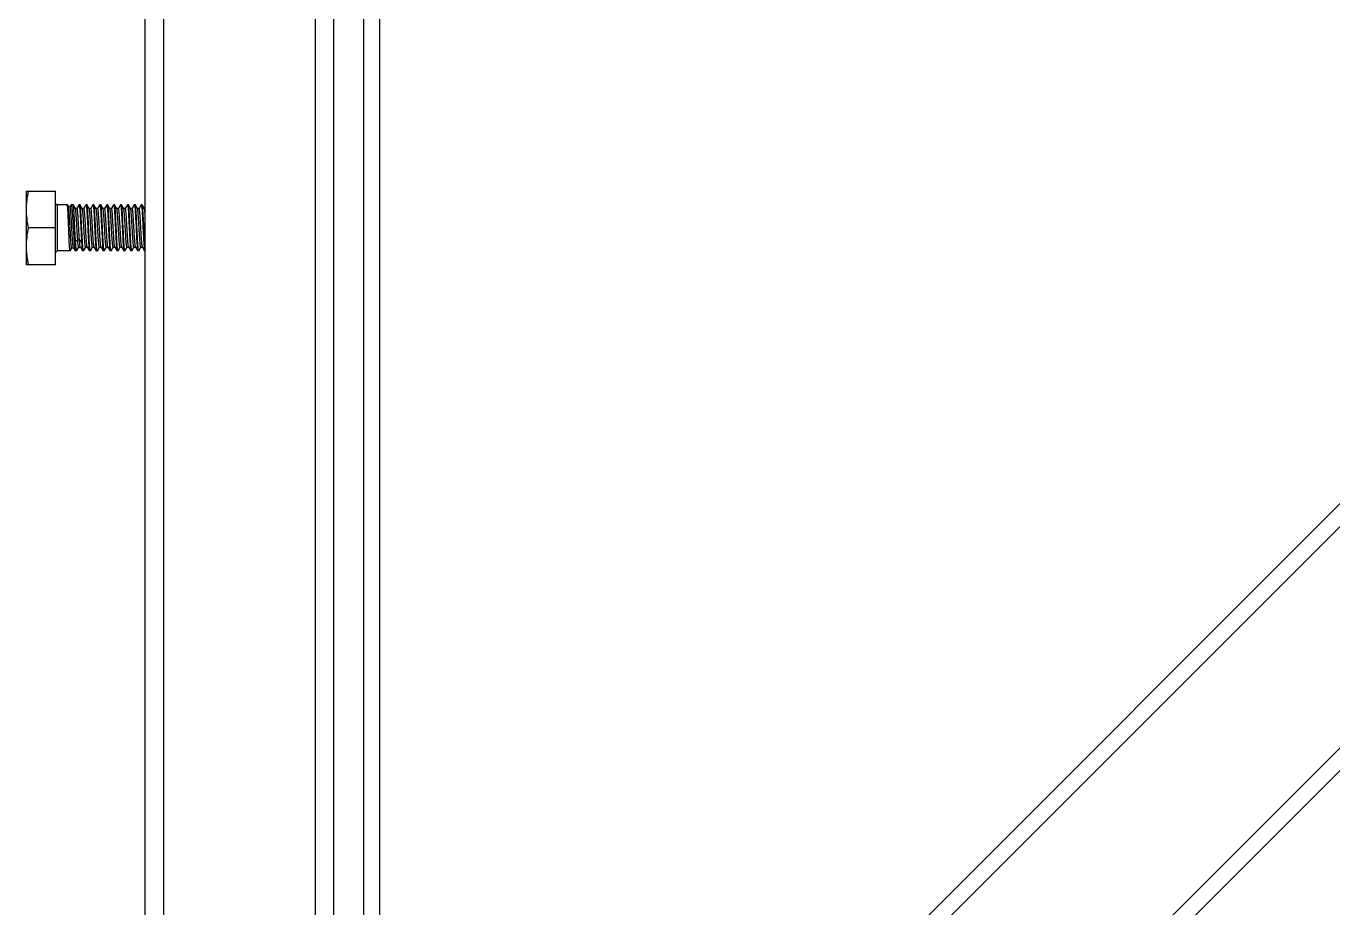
# Model space of a CAD drawing. Extents: x 27938 to 1507990, y 110129 to 923079.
# Drawn here: x 529026 to 531553, y 366920 to 368624 of the extents above; entities that cross this region are included whole.
import ezdxf

# ---------------------------------------------------------------- set-up
doc = ezdxf.new("R2010")
doc.units = 0
doc.header["$LTSCALE"] = 1000
doc.header["$MEASUREMENT"] = 0

msp = doc.modelspace()

# ---------------------------------------------------------------- linework, layer by layer
at = {"linetype": 'Continuous'}
for p, q in [((529710.1, 366000.4), (529710.1, 369014.1)), ((529679, 366583.6), (529679, 368882.5)), ((530154, 366288.5), (532699.4, 368833.9)), ((530176, 366266.5), (532721.4, 368811.9)), ((529256.4, 365738.8), (529256.4, 368698.5)), ((529292, 365738.8), (529292, 368698.5)), ((529585.6, 365738.8), (529585.6, 368698.5)), ((529621.2, 365738.8), (529621.2, 368698.5)), ((530390, 366052.6), (532935.4, 368598)), ((530412, 366030.6), (532957.4, 368576)), ((529025.9, 368305.3), (529025.9, 368162.9)), ((529025.9, 368305.3), (529082.9, 368305.3)), ((529082.9, 368162.9), (529082.9, 368305.3)), ((529086.4, 368189.6), (529086.4, 368278.6)), ((529105.7, 368278.6), (529086.4, 368278.6)), ((529105.8, 368278.5), (529105.7, 368278.6)), ((529107.7, 368275.3), (529105.8, 368278.5)), ((529112.6, 368278.4), (529110.8, 368275.3)), ((529112.6, 368278.4), (529112.9, 368278.6)), ((529116.9, 368278.6), (529112.9, 368278.6)), ((529117.1, 368278.5), (529116.9, 368278.6)), ((529121.2, 368271.5), (529117.1, 368278.5)), ((529128.1, 368278.4), (529124.2, 368271.7)), ((529128.1, 368278.4), (529128.3, 368278.6)), ((529130.1, 368278.6), (529128.3, 368278.6)), ((529130.3, 368278.5), (529130.1, 368278.6)), ((529134.5, 368271.2), (529130.3, 368278.5)), ((529141.6, 368278.5), (529137.5, 368271.4)), ((529141.6, 368278.5), (529141.8, 368278.6)), ((529143.5, 368278.6), (529141.8, 368278.6)), ((529143.7, 368278.5), (529143.5, 368278.6)), ((529147.9, 368271.2), (529143.7, 368278.5)), ((529155, 368278.5), (529150.9, 368271.4)), ((529155, 368278.5), (529155.2, 368278.6)), ((529156.8, 368278.6), (529155.2, 368278.6)), ((529157, 368278.5), (529156.8, 368278.6)), ((529161.2, 368271.2), (529157, 368278.5)), ((529168.3, 368278.5), (529164.2, 368271.4)), ((529168.3, 368278.5), (529168.5, 368278.6)), ((529170.2, 368278.6), (529168.5, 368278.6)), ((529170.3, 368278.5), (529170.2, 368278.6)), ((529174.6, 368271.2), (529170.3, 368278.5)), ((529181.7, 368278.5), (529177.6, 368271.4)), ((529181.7, 368278.5), (529181.8, 368278.6)), ((529183.5, 368278.6), (529181.8, 368278.6)), ((529183.7, 368278.5), (529183.5, 368278.6)), ((529187.9, 368271.2), (529183.7, 368278.5)), ((529195, 368278.5), (529190.9, 368271.4)), ((529195, 368278.5), (529195.2, 368278.6)), ((529196.9, 368278.6), (529195.2, 368278.6)), ((529197, 368278.5), (529196.9, 368278.6)), ((529201.2, 368271.2), (529197, 368278.5)), ((529208.4, 368278.5), (529204.3, 368271.4)), ((529208.4, 368278.5), (529208.5, 368278.6)), ((529210.2, 368278.6), (529208.5, 368278.6)), ((529210.4, 368278.5), (529210.2, 368278.6)), ((529214.6, 368271.2), (529210.4, 368278.5)), ((529221.7, 368278.5), (529217.6, 368271.4)), ((529221.7, 368278.5), (529221.9, 368278.6)), ((529223.6, 368278.6), (529221.9, 368278.6)), ((529223.7, 368278.5), (529223.6, 368278.6)), ((529227.9, 368271.2), (529223.7, 368278.5)), ((529235.1, 368278.5), (529231, 368271.4)), ((529235.1, 368278.5), (529235.2, 368278.6)), ((529236.9, 368278.6), (529235.2, 368278.6)), ((529237.1, 368278.5), (529236.9, 368278.6)), ((529241.3, 368271.2), (529237.1, 368278.5)), ((529248.4, 368278.5), (529244.3, 368271.4)), ((529248.4, 368278.5), (529248.6, 368278.6)), ((529250.2, 368278.6), (529248.6, 368278.6)), ((529250.4, 368278.5), (529250.2, 368278.6)), ((529254.6, 368271.2), (529250.4, 368278.5)), ((529110.9, 368275.3), (529107.7, 368275.3)), ((529107.8, 368275.1), (529107.7, 368275.3)), ((529124.3, 368271.7), (529121.1, 368271.7)), ((529137.6, 368271.4), (529134.4, 368271.4)), ((529151, 368271.4), (529147.8, 368271.4)), ((529164.3, 368271.4), (529161.1, 368271.4)), ((529177.7, 368271.4), (529174.5, 368271.4)), ((529191, 368271.4), (529187.8, 368271.4)), ((529204.4, 368271.4), (529201.1, 368271.4)), ((529217.7, 368271.4), (529214.5, 368271.4)), ((529231.1, 368271.4), (529227.8, 368271.4)), ((529244.4, 368271.4), (529241.2, 368271.4)), ((529256.4, 368271.4), (529254.5, 368271.4)), ((529082.9, 368234.1), (529029.9, 368234.1)), ((529173.6, 368231.7), (529173.5, 368234.1)), ((529185.2, 368234.1), (529185.3, 368231.7)), ((529125.7, 368211.6), (529121.5, 368207.2)), ((529129, 368211.6), (529125.7, 368211.6)), ((529133.2, 368207.2), (529129, 368211.6)), ((529111, 368189.6), (529086.4, 368189.6)), ((529111.1, 368189.7), (529111, 368189.6)), ((529111.1, 368189.7), (529114.4, 368195.4)), ((529114.3, 368195.4), (529117.5, 368195.4)), ((529117.4, 368195.5), (529120.7, 368189.8)), ((529120.7, 368189.8), (529120.9, 368189.6)), ((529123.5, 368189.6), (529120.9, 368189.6)), ((529123.6, 368189.8), (529123.5, 368189.6)), ((529123.6, 368189.8), (529127.7, 368196.8)), ((529127.6, 368196.8), (529130.9, 368196.8)), ((529130.8, 368197), (529135, 368189.8)), ((529136.8, 368189.6), (529135.1, 368189.6)), ((529137, 368189.8), (529136.8, 368189.6)), ((529137, 368189.8), (529141.1, 368196.8)), ((529141, 368196.8), (529144.2, 368196.8)), ((529144.1, 368197), (529144, 368197.2)), ((529144.1, 368197), (529148.3, 368189.8)), ((529148.3, 368189.8), (529148.5, 368189.6)), ((529150.1, 368189.6), (529148.5, 368189.6)), ((529150.3, 368189.8), (529150.1, 368189.6)), ((529150.3, 368189.8), (529154.4, 368196.8)), ((529154.3, 368196.8), (529157.6, 368196.8)), ((529157.5, 368197), (529157.4, 368197.2)), ((529157.5, 368197), (529161.6, 368189.8)), ((529161.6, 368189.8), (529161.8, 368189.6)), ((529163.5, 368189.6), (529161.8, 368189.6)), ((529163.7, 368189.8), (529163.5, 368189.6)), ((529163.7, 368189.8), (529167.8, 368196.8)), ((529167.7, 368196.8), (529170.9, 368196.8)), ((529170.8, 368197), (529170.7, 368197.2)), ((529170.8, 368197), (529175, 368189.8)), ((529175, 368189.8), (529175.2, 368189.6)), ((529176.8, 368189.6), (529175.2, 368189.6)), ((529177, 368189.8), (529176.8, 368189.6)), ((529177, 368189.8), (529181.1, 368196.8)), ((529181, 368196.8), (529184.3, 368196.8)), ((529184.1, 368197), (529188.3, 368189.8)), ((529190.2, 368189.6), (529188.5, 368189.6)), ((529190.4, 368189.8), (529190.2, 368189.6)), ((529190.4, 368189.8), (529194.5, 368196.8)), ((529194.4, 368196.8), (529197.6, 368196.8)), ((529197.5, 368197), (529197.4, 368197.2)), ((529197.5, 368197), (529201.7, 368189.8)), ((529201.7, 368189.8), (529201.9, 368189.6)), ((529203.5, 368189.6), (529201.9, 368189.6)), ((529203.7, 368189.8), (529203.5, 368189.6)), ((529203.7, 368189.8), (529207.8, 368196.8)), ((529207.7, 368196.8), (529210.9, 368196.8)), ((529210.8, 368197), (529210.7, 368197.2)), ((529210.8, 368197), (529215, 368189.8)), ((529215, 368189.8), (529215.2, 368189.6)), ((529216.9, 368189.6), (529215.2, 368189.6)), ((529217.1, 368189.8), (529216.9, 368189.6)), ((529217.1, 368189.8), (529221.2, 368196.8)), ((529221.1, 368196.8), (529224.3, 368196.8)), ((529224.2, 368197), (529224.1, 368197.3)), ((529224.2, 368197), (529228.4, 368189.8)), ((529228.4, 368189.8), (529228.6, 368189.6)), ((529230.2, 368189.6), (529228.6, 368189.6)), ((529230.4, 368189.8), (529230.2, 368189.6)), ((529230.4, 368189.8), (529234.5, 368196.8)), ((529234.4, 368196.8), (529237.6, 368196.8)), ((529237.5, 368197), (529241.7, 368189.8)), ((529241.7, 368189.8), (529241.9, 368189.6)), ((529243.6, 368189.6), (529241.9, 368189.6)), ((529243.7, 368189.8), (529243.6, 368189.6)), ((529243.7, 368189.8), (529247.9, 368196.8)), ((529247.8, 368196.8), (529251, 368196.8)), ((529250.9, 368197), (529250.8, 368197.3)), ((529250.9, 368197), (529255.1, 368189.8)), ((529255.1, 368189.8), (529255.2, 368189.6)), ((529256.4, 368189.6), (529255.2, 368189.6)), ((529082.9, 368162.9), (529025.9, 368162.9))]:
    msp.add_line(p, q, dxfattribs=at)
for centre, start, end in [((529086.4, 368282.2), 180, 270), ((529086.4, 368186.1), 90, 180)]:
    msp.add_arc(centre, 3.56, start, end, dxfattribs=at)
for points in [[(529029.9, 368305.3), (529027.5, 368293.6), (529025.9, 368281.7), (529025.9, 368269.7)], [(529025.9, 368269.7), (529025.9, 368257.8), (529027.5, 368245.8), (529029.9, 368234.1)], [(529029.9, 368234.1), (529027.5, 368222.4), (529025.9, 368210.5), (529025.9, 368198.5)], [(529025.9, 368198.5), (529025.9, 368186.6), (529027.5, 368174.6), (529029.9, 368162.9)]]:
    msp.add_open_spline(points, degree=3, dxfattribs=at)
for points, knots in [([(529108.2, 368234.1), (529108, 368239.6), (529107.7, 368247.5), (529107.3, 368257.7), (529107, 368264.2), (529106.7, 368269.7), (529106.4, 368273.9), (529106.1, 368276.7), (529106, 368278.1), (529105.8, 368278.5)], [0, 0, 0, 0, 0.36864, 0.53657, 0.68548, 0.810114, 0.906077, 0.97003, 1, 1, 1, 1]), ([(529112.9, 368278.6), (529113, 368278.6), (529113.3, 368278.3), (529113.6, 368277.2), (529114.1, 368274.7), (529114.5, 368270.7), (529115, 368265.2), (529115.5, 368258.5), (529116, 368250.9), (529116.5, 368242.7), (529116.8, 368237), (529117, 368234.1)], [0, 0, 0, 0, 0.007547, 0.022985, 0.080637, 0.173055, 0.296975, 0.447746, 0.61965, 0.806111, 1, 1, 1, 1]), ([(529120.1, 368234.1), (529119.9, 368239.5), (529119.5, 368247.4), (529119, 368257.5), (529118.6, 368264), (529118.2, 368269.5), (529117.9, 368273.7), (529117.5, 368276.6), (529117.3, 368278.1), (529117.1, 368278.5)], [0, 0, 0, 0, 0.365079, 0.53175, 0.679987, 0.804667, 0.901508, 0.967249, 1, 1, 1, 1]), ([(529128.3, 368278.6), (529128.4, 368278.6), (529128.6, 368278.3), (529128.8, 368277.7), (529129, 368276.6), (529129.3, 368274.4), (529129.7, 368270.6), (529130.1, 368265.2), (529130.5, 368258.5), (529130.9, 368250.9), (529131.4, 368242.7), (529131.6, 368237), (529131.8, 368234.1)], [0, 0, 0, 0, 0.006868, 0.022, 0.046199, 0.079427, 0.17181, 0.295831, 0.44681, 0.618994, 0.805771, 1, 1, 1, 1]), ([(529133.5, 368234.1), (529133.2, 368239.5), (529132.8, 368247.4), (529132.3, 368257.4), (529131.9, 368263.9), (529131.5, 368269.4), (529131.2, 368273.7), (529130.8, 368276.5), (529130.6, 368278), (529130.3, 368278.5)], [0, 0, 0, 0, 0.364025, 0.530311, 0.678341, 0.803035, 0.90014, 0.966414, 1, 1, 1, 1]), ([(529141.8, 368278.6), (529141.9, 368278.6), (529142.1, 368278.3), (529142.3, 368277.7), (529142.5, 368276.6), (529142.8, 368274.4), (529143.1, 368270.6), (529143.5, 368265.2), (529143.9, 368258.5), (529144.3, 368250.9), (529144.7, 368242.7), (529145, 368237), (529145.1, 368234.1)], [0, 0, 0, 0, 0.006693, 0.021771, 0.045952, 0.079179, 0.171588, 0.295652, 0.446676, 0.6189, 0.805722, 1, 1, 1, 1]), ([(529146.8, 368234.1), (529146.6, 368239.5), (529146.2, 368247.4), (529145.6, 368257.4), (529145.3, 368263.9), (529144.9, 368269.4), (529144.5, 368273.7), (529144.1, 368276.5), (529143.9, 368278), (529143.7, 368278.5)], [0, 0, 0, 0, 0.364027, 0.530312, 0.678339, 0.803032, 0.900139, 0.966415, 1, 1, 1, 1]), ([(529155.2, 368278.6), (529155.3, 368278.6), (529155.4, 368278.3), (529155.6, 368277.7), (529155.8, 368276.6), (529156.1, 368274.4), (529156.5, 368270.6), (529156.9, 368265.2), (529157.3, 368258.5), (529157.7, 368250.9), (529158.1, 368242.7), (529158.4, 368237), (529158.5, 368234.1)], [0, 0, 0, 0, 0.006696, 0.021778, 0.045963, 0.079194, 0.171608, 0.295673, 0.446692, 0.618909, 0.805729, 1, 1, 1, 1]), ([(529160.2, 368234.1), (529159.9, 368239.5), (529159.5, 368247.4), (529159, 368257.4), (529158.6, 368263.9), (529158.2, 368269.4), (529157.9, 368273.7), (529157.5, 368276.5), (529157.2, 368278), (529157, 368278.5)], [0, 0, 0, 0, 0.364034, 0.530325, 0.678352, 0.803041, 0.900142, 0.966414, 1, 1, 1, 1]), ([(529168.5, 368278.6), (529168.6, 368278.6), (529168.8, 368278.3), (529168.9, 368277.7), (529169.2, 368276.6), (529169.5, 368274.4), (529169.8, 368270.6), (529170.2, 368265.2), (529170.6, 368258.5), (529171, 368250.9), (529171.4, 368242.7), (529171.7, 368237), (529171.8, 368234.1)], [0, 0, 0, 0, 0.006683, 0.021751, 0.045922, 0.07914, 0.171535, 0.295594, 0.446618, 0.618857, 0.805703, 1, 1, 1, 1]), ([(529173.5, 368234.1), (529173.2, 368239.5), (529172.9, 368247.4), (529172.3, 368257.4), (529172, 368263.9), (529171.6, 368269.4), (529171.2, 368273.7), (529170.8, 368276.5), (529170.6, 368278), (529170.3, 368278.5)], [0, 0, 0, 0, 0.364016, 0.530299, 0.678328, 0.803022, 0.900132, 0.966412, 1, 1, 1, 1]), ([(529181.8, 368278.6), (529181.9, 368278.6), (529182.1, 368278.3), (529182.3, 368277.7), (529182.5, 368276.6), (529182.8, 368274.4), (529183.2, 368270.6), (529183.6, 368265.2), (529184, 368258.5), (529184.4, 368250.9), (529184.8, 368242.7), (529185, 368237), (529185.2, 368234.1)], [0, 0, 0, 0, 0.006671, 0.021725, 0.045886, 0.079098, 0.171491, 0.295553, 0.446588, 0.618835, 0.805687, 1, 1, 1, 1]), ([(529186.9, 368234.1), (529186.6, 368239.5), (529186.2, 368247.4), (529185.7, 368257.4), (529185.3, 368263.9), (529184.9, 368269.4), (529184.6, 368273.7), (529184.2, 368276.5), (529183.9, 368278), (529183.7, 368278.5)], [0, 0, 0, 0, 0.364022, 0.530315, 0.678347, 0.803036, 0.900137, 0.966413, 1, 1, 1, 1]), ([(529195.2, 368278.6), (529195.3, 368278.6), (529195.5, 368278.3), (529195.6, 368277.7), (529195.9, 368276.6), (529196.1, 368274.4), (529196.5, 368270.6), (529196.9, 368265.2), (529197.3, 368258.5), (529197.7, 368250.9), (529198.1, 368242.7), (529198.4, 368237), (529198.5, 368234.1)], [0, 0, 0, 0, 0.006673, 0.021728, 0.04589, 0.079102, 0.171488, 0.295544, 0.446579, 0.618833, 0.80569, 1, 1, 1, 1]), ([(529200.2, 368234.1), (529199.9, 368239.5), (529199.6, 368247.4), (529199, 368257.4), (529198.7, 368263.9), (529198.3, 368269.4), (529197.9, 368273.7), (529197.5, 368276.5), (529197.3, 368278), (529197, 368278.5)], [0, 0, 0, 0, 0.364021, 0.530312, 0.678344, 0.803036, 0.900139, 0.966413, 1, 1, 1, 1]), ([(529208.5, 368278.6), (529208.6, 368278.6), (529208.8, 368278.3), (529209, 368277.7), (529209.2, 368276.6), (529209.5, 368274.4), (529209.8, 368270.6), (529210.2, 368265.2), (529210.6, 368258.5), (529211.1, 368250.9), (529211.5, 368242.7), (529211.7, 368237), (529211.9, 368234.1)], [0, 0, 0, 0, 0.006683, 0.021749, 0.045921, 0.079139, 0.171536, 0.295597, 0.446627, 0.618868, 0.805705, 1, 1, 1, 1]), ([(529213.5, 368234.1), (529213.3, 368239.5), (529212.9, 368247.4), (529212.4, 368257.4), (529212, 368263.9), (529211.6, 368269.4), (529211.3, 368273.7), (529210.8, 368276.5), (529210.6, 368278), (529210.4, 368278.5)], [0, 0, 0, 0, 0.364024, 0.530311, 0.678341, 0.803035, 0.90014, 0.966414, 1, 1, 1, 1]), ([(529221.9, 368278.6), (529222, 368278.6), (529222.2, 368278.3), (529222.3, 368277.7), (529222.5, 368276.6), (529222.8, 368274.4), (529223.2, 368270.6), (529223.6, 368265.2), (529224, 368258.5), (529224.4, 368250.9), (529224.8, 368242.7), (529225.1, 368237), (529225.2, 368234.1)], [0, 0, 0, 0, 0.006692, 0.02177, 0.045951, 0.079177, 0.171585, 0.295649, 0.446674, 0.618898, 0.805721, 1, 1, 1, 1]), ([(529225.7, 368257.1), (529225.6, 368259.8), (529225.3, 368264.8), (529224.9, 368270.6), (529224.5, 368274.2), (529224.3, 368276.2), (529224, 368277.5), (529223.9, 368278.2), (529223.7, 368278.5)], [0, 0, 0, 0, 0.386254, 0.691736, 0.808776, 0.899775, 0.963628, 1, 1, 1, 1]), ([(529235.2, 368278.6), (529235.4, 368278.6), (529235.6, 368277.9), (529235.8, 368277), (529236.1, 368275.1), (529236.4, 368272.6), (529236.6, 368269.5), (529237, 368264.3), (529237.2, 368260), (529237.4, 368257.1)], [0, 0, 0, 0, 0.021095, 0.073096, 0.157182, 0.272316, 0.416719, 0.588047, 1, 1, 1, 1]), ([(529240.2, 368234.1), (529240, 368239.5), (529239.6, 368247.4), (529239.1, 368257.4), (529238.7, 368263.9), (529238.3, 368269.4), (529238, 368273.7), (529237.5, 368276.5), (529237.3, 368278), (529237.1, 368278.5)], [0, 0, 0, 0, 0.364034, 0.530327, 0.678354, 0.803043, 0.900143, 0.966415, 1, 1, 1, 1]), ([(529248.6, 368278.6), (529248.7, 368278.6), (529248.9, 368278.3), (529249, 368277.7), (529249.2, 368276.6), (529249.5, 368274.4), (529249.9, 368270.6), (529250.3, 368265.2), (529250.7, 368258.5), (529251.1, 368250.9), (529251.5, 368242.7), (529251.8, 368237), (529251.9, 368234.1)], [0, 0, 0, 0, 0.006682, 0.021748, 0.045918, 0.079135, 0.171528, 0.295585, 0.446611, 0.618853, 0.805701, 1, 1, 1, 1]), ([(529253.6, 368234.1), (529253.3, 368239.5), (529253, 368247.4), (529252.4, 368257.4), (529252, 368263.9), (529251.6, 368269.4), (529251.3, 368273.7), (529250.9, 368276.5), (529250.7, 368278), (529250.4, 368278.5)], [0, 0, 0, 0, 0.364017, 0.530302, 0.678331, 0.803024, 0.900132, 0.966412, 1, 1, 1, 1]), ([(529114.3, 368195.4), (529114.2, 368195.4), (529114, 368195.7), (529113.8, 368196.2), (529113.6, 368197.1), (529113.3, 368199.1), (529113, 368202.3), (529112.6, 368207), (529112.2, 368212.8), (529111.8, 368219.4), (529111.4, 368226.5), (529110.8, 368236.4), (529110.3, 368246.2), (529109.8, 368255.5), (529109.4, 368261.5), (529109, 368266.6), (529108.6, 368270.6), (529108.2, 368273.3), (529108, 368274.7), (529107.8, 368275.1)], [0, 0, 0, 0, 0.003488, 0.010904, 0.022688, 0.038824, 0.083607, 0.143647, 0.216697, 0.300025, 0.390537, 0.484902, 0.671459, 0.756962, 0.833182, 0.897479, 0.947675, 0.982144, 1, 1, 1, 1]), ([(529117.4, 368195.5), (529117.1, 368196), (529116.9, 368197.5), (529116.5, 368200.3), (529116.1, 368204.4), (529115.7, 368209.7), (529115.3, 368215.9), (529114.8, 368225.3), (529114.2, 368235.1), (529113.7, 368245), (529113.3, 368252.1), (529112.9, 368258.5), (529112.5, 368264.1), (529112.1, 368268.7), (529111.8, 368272), (529111.4, 368274.1), (529111.2, 368275), (529111, 368275.3), (529110.9, 368275.3)], [0, 0, 0, 0, 0.018844, 0.055045, 0.107437, 0.174076, 0.252464, 0.339678, 0.527511, 0.621285, 0.710453, 0.791854, 0.862644, 0.920393, 0.963178, 0.989688, 0.996707, 1, 1, 1, 1]), ([(529125.7, 368211.6), (529125.2, 368217.6), (529124.7, 368227), (529124, 368239.6), (529123.4, 368248.9), (529122.9, 368257.1), (529122.4, 368263.1), (529122, 368267), (529121.8, 368269), (529121.5, 368270.5), (529121.3, 368271.2), (529121.2, 368271.5)], [0, 0, 0, 0, 0.303539, 0.468638, 0.62733, 0.768529, 0.882427, 0.926602, 0.961222, 0.985757, 1, 1, 1, 1]), ([(529129, 368211.6), (529128.8, 368214.6), (529128.4, 368220.9), (529127.8, 368230.8), (529127.3, 368240.9), (529126.7, 368250.5), (529126.2, 368257.8), (529125.8, 368262.8), (529125.5, 368265.9), (529125.2, 368268.2), (529124.9, 368270.1), (529124.7, 368271), (529124.4, 368271.7), (529124.3, 368271.7)], [0, 0, 0, 0, 0.15003, 0.317321, 0.489066, 0.652114, 0.794019, 0.853588, 0.904016, 0.944371, 0.97394, 0.992316, 1, 1, 1, 1]), ([(529141, 368196.8), (529140.9, 368196.8), (529140.7, 368197.1), (529140.4, 368198), (529140.1, 368199.9), (529139.7, 368203.1), (529139.3, 368207.5), (529138.9, 368212.7), (529138.5, 368218.8), (529138.1, 368225.4), (529137.6, 368234.6), (529137.1, 368243.8), (529136.6, 368252.5), (529136.2, 368258.2), (529135.8, 368263), (529135.4, 368266.8), (529135, 368269.4), (529134.8, 368270.8), (529134.5, 368271.2)], [0, 0, 0, 0, 0.003515, 0.010772, 0.037949, 0.081609, 0.140308, 0.211978, 0.294061, 0.383612, 0.477415, 0.664253, 0.750571, 0.827952, 0.893624, 0.945254, 0.981055, 1, 1, 1, 1]), ([(529144, 368197.2), (529143.8, 368197.7), (529143.5, 368199.2), (529143.2, 368202), (529142.8, 368206), (529142.2, 368213), (529141.6, 368223.4), (529141, 368234.4), (529140.4, 368243.5), (529140.1, 368250), (529139.7, 368255.9), (529139.3, 368261.1), (529138.9, 368265.3), (529138.5, 368268.4), (529138.2, 368270.3), (529137.9, 368271.2), (529137.7, 368271.4), (529137.6, 368271.4)], [0, 0, 0, 0, 0.022098, 0.060554, 0.114206, 0.18123, 0.34569, 0.53115, 0.623722, 0.711849, 0.792446, 0.862698, 0.92016, 0.962863, 0.989437, 0.99654, 1, 1, 1, 1]), ([(529154.3, 368196.8), (529154.2, 368196.8), (529154, 368197.1), (529153.8, 368198), (529153.4, 368199.9), (529153.1, 368203.1), (529152.7, 368207.5), (529152.3, 368212.7), (529151.9, 368218.8), (529151.5, 368225.4), (529151, 368234.6), (529150.4, 368243.8), (529149.9, 368252.5), (529149.5, 368258.2), (529149.1, 368263), (529148.8, 368266.8), (529148.3, 368269.4), (529148.1, 368270.8), (529147.9, 368271.2)], [0, 0, 0, 0, 0.003515, 0.010772, 0.037949, 0.081609, 0.140308, 0.211978, 0.294061, 0.383612, 0.477415, 0.664253, 0.750571, 0.827952, 0.893624, 0.945254, 0.981055, 1, 1, 1, 1]), ([(529157.4, 368197.2), (529157.2, 368197.7), (529156.9, 368199.2), (529156.5, 368202), (529156.1, 368206), (529155.6, 368213.1), (529154.9, 368223.4), (529154.3, 368234.4), (529153.8, 368243.5), (529153.4, 368250), (529153, 368255.9), (529152.6, 368261.1), (529152.2, 368265.3), (529151.9, 368268.4), (529151.5, 368270.3), (529151.3, 368271.2), (529151.1, 368271.4), (529151, 368271.4)], [0, 0, 0, 0, 0.022237, 0.060809, 0.11455, 0.181633, 0.346125, 0.531524, 0.624042, 0.712107, 0.792639, 0.862829, 0.920237, 0.962898, 0.989446, 0.996542, 1, 1, 1, 1]), ([(529167.7, 368196.8), (529167.6, 368196.8), (529167.4, 368197.1), (529167.1, 368198), (529166.8, 368199.9), (529166.4, 368203.1), (529166, 368207.5), (529165.6, 368212.7), (529165.2, 368218.8), (529164.8, 368225.4), (529164.3, 368234.6), (529163.8, 368243.8), (529163.2, 368252.5), (529162.9, 368258.2), (529162.5, 368263), (529162.1, 368266.8), (529161.7, 368269.4), (529161.4, 368270.8), (529161.2, 368271.2)], [0, 0, 0, 0, 0.003515, 0.010772, 0.037949, 0.081609, 0.140308, 0.211978, 0.294061, 0.383612, 0.477416, 0.664253, 0.750571, 0.827952, 0.893624, 0.945254, 0.981055, 1, 1, 1, 1]), ([(529170.7, 368197.2), (529170.5, 368197.7), (529170.2, 368199.2), (529169.8, 368202.1), (529169.5, 368206), (529168.9, 368213.1), (529168.3, 368223.5), (529167.7, 368234.4), (529167.1, 368243.5), (529166.7, 368250), (529166.4, 368255.9), (529166, 368261.1), (529165.6, 368265.3), (529165.2, 368268.4), (529164.9, 368270.3), (529164.6, 368271.2), (529164.4, 368271.4), (529164.3, 368271.4)], [0, 0, 0, 0, 0.022376, 0.061065, 0.114893, 0.182035, 0.346559, 0.531898, 0.624361, 0.712364, 0.792832, 0.86296, 0.920314, 0.962934, 0.989455, 0.996544, 1, 1, 1, 1]), ([(529177.8, 368232.1), (529177.5, 368236.8), (529177.1, 368243.6), (529176.6, 368252.4), (529176.2, 368258.1), (529175.8, 368263), (529175.4, 368266.8), (529175, 368269.4), (529174.8, 368270.8), (529174.6, 368271.2)], [0, 0, 0, 0, 0.357179, 0.522363, 0.670515, 0.796289, 0.895183, 0.963748, 1, 1, 1, 1]), ([(529181.1, 368232.1), (529181, 368234.6), (529180.7, 368239.6), (529180.3, 368246.8), (529179.9, 368253.5), (529179.4, 368259.4), (529179, 368264.3), (529178.7, 368267.6), (529178.4, 368269.6), (529178.1, 368270.5), (529178, 368271.1), (529177.8, 368271.4), (529177.7, 368271.4)], [0, 0, 0, 0, 0.191103, 0.376469, 0.548513, 0.700189, 0.825314, 0.918839, 0.952565, 0.977198, 0.992701, 1, 1, 1, 1]), ([(529194.4, 368196.8), (529194.3, 368196.8), (529194.1, 368197.1), (529193.8, 368198), (529193.5, 368199.9), (529193.1, 368203.1), (529192.7, 368207.5), (529192.3, 368212.7), (529191.9, 368218.8), (529191.5, 368225.4), (529191, 368234.6), (529190.5, 368243.8), (529189.9, 368252.5), (529189.6, 368258.2), (529189.2, 368263), (529188.8, 368266.8), (529188.4, 368269.4), (529188.1, 368270.8), (529187.9, 368271.2)], [0, 0, 0, 0, 0.003516, 0.010772, 0.037949, 0.081609, 0.140308, 0.211978, 0.294061, 0.383612, 0.477416, 0.664254, 0.750571, 0.827952, 0.893624, 0.945254, 0.981055, 1, 1, 1, 1]), ([(529197.4, 368197.2), (529197.2, 368197.8), (529196.9, 368199.3), (529196.5, 368202.1), (529196.2, 368206.1), (529195.6, 368213.2), (529195, 368223.5), (529194.3, 368234.5), (529193.8, 368243.6), (529193.4, 368250), (529193, 368256), (529192.7, 368261.1), (529192.3, 368265.3), (529191.9, 368268.4), (529191.6, 368270.3), (529191.3, 368271.2), (529191.1, 368271.4), (529191, 368271.4)], [0, 0, 0, 0, 0.022654, 0.061574, 0.115578, 0.182837, 0.347426, 0.532643, 0.624999, 0.712877, 0.793216, 0.863221, 0.920468, 0.963004, 0.989473, 0.996549, 1, 1, 1, 1]), ([(529207.7, 368196.8), (529207.6, 368196.8), (529207.4, 368197.1), (529207.2, 368198), (529206.8, 368199.9), (529206.4, 368203.1), (529206.1, 368207.5), (529205.7, 368212.7), (529205.3, 368218.8), (529204.9, 368225.4), (529204.3, 368234.6), (529203.8, 368243.8), (529203.3, 368252.5), (529202.9, 368258.2), (529202.5, 368263), (529202.1, 368266.8), (529201.7, 368269.4), (529201.5, 368270.8), (529201.2, 368271.2)], [0, 0, 0, 0, 0.003516, 0.010771, 0.037949, 0.081609, 0.140308, 0.211978, 0.294061, 0.383613, 0.477416, 0.664254, 0.750571, 0.827952, 0.893624, 0.945254, 0.981055, 1, 1, 1, 1]), ([(529210.7, 368197.2), (529210.5, 368197.8), (529210.3, 368199.3), (529209.9, 368202.1), (529209.5, 368206.1), (529209, 368213.2), (529208.3, 368223.6), (529207.7, 368234.5), (529207.2, 368243.6), (529206.8, 368250.1), (529206.4, 368256), (529206, 368261.1), (529205.6, 368265.3), (529205.3, 368268.4), (529204.9, 368270.3), (529204.7, 368271.2), (529204.5, 368271.4), (529204.4, 368271.4)], [0, 0, 0, 0, 0.022792, 0.061828, 0.11592, 0.183237, 0.347858, 0.533014, 0.625317, 0.713133, 0.793408, 0.863351, 0.920544, 0.963039, 0.989482, 0.996551, 1, 1, 1, 1]), ([(529221.1, 368196.8), (529221, 368196.8), (529220.8, 368197.1), (529220.5, 368198), (529220.2, 368199.9), (529219.8, 368203.1), (529219.4, 368207.5), (529219, 368212.7), (529218.6, 368218.8), (529218.2, 368225.4), (529217.7, 368234.6), (529217.2, 368243.8), (529216.6, 368252.5), (529216.2, 368258.2), (529215.8, 368263), (529215.5, 368266.8), (529215.1, 368269.4), (529214.8, 368270.8), (529214.6, 368271.2)], [0, 0, 0, 0, 0.003516, 0.010771, 0.037949, 0.081609, 0.140308, 0.211978, 0.294061, 0.383613, 0.477416, 0.664254, 0.750571, 0.827952, 0.893624, 0.945254, 0.981055, 1, 1, 1, 1]), ([(529224.1, 368197.3), (529223.9, 368197.8), (529223.6, 368199.3), (529223.2, 368202.2), (529222.8, 368206.2), (529222.3, 368213.2), (529221.7, 368223.6), (529221, 368234.6), (529220.5, 368243.6), (529220.1, 368250.1), (529219.7, 368256), (529219.4, 368261.1), (529219, 368265.3), (529218.6, 368268.4), (529218.3, 368270.3), (529218, 368271.2), (529217.8, 368271.4), (529217.7, 368271.4)], [0, 0, 0, 0, 0.022931, 0.062083, 0.116262, 0.183637, 0.34829, 0.533386, 0.625634, 0.713389, 0.793599, 0.863481, 0.920621, 0.963074, 0.989491, 0.996553, 1, 1, 1, 1]), ([(529226.9, 368234.1), (529226.8, 368236.1), (529226.4, 368243.8), (529226.1, 368251.4), (529225.7, 368257.1)], [0, 0, 0, 0, 0.261816, 1, 1, 1, 1]), ([(529229.9, 368253.3), (529229.8, 368255.6), (529229.5, 368259.7), (529229, 368265.1), (529228.6, 368268.5), (529228.2, 368270.4), (529228.1, 368271), (529227.9, 368271.2)], [0, 0, 0, 0, 0.381097, 0.684377, 0.893928, 0.960143, 1, 1, 1, 1]), ([(529234.4, 368196.8), (529234.3, 368196.8), (529234, 368197.4), (529233.8, 368198.3), (529233.5, 368199.9), (529233.3, 368202.1), (529233, 368204.9), (529232.6, 368209.5), (529232.1, 368216.2), (529231.6, 368225.1), (529231, 368234.6), (529230.5, 368244.1), (529230.1, 368250.3), (529229.9, 368253.3)], [0, 0, 0, 0, 0.007549, 0.025288, 0.053782, 0.092698, 0.14142, 0.199125, 0.337396, 0.498012, 0.669894, 0.841157, 1, 1, 1, 1]), ([(529233.3, 368253.3), (529233.1, 368255.8), (529232.8, 368259.4), (529232.5, 368263.8), (529232.2, 368266.4), (529231.9, 368268.5), (529231.7, 368270), (529231.5, 368270.9), (529231.2, 368271.4), (529231.1, 368271.4)], [0, 0, 0, 0, 0.410879, 0.581806, 0.725913, 0.840918, 0.925076, 0.977487, 1, 1, 1, 1]), ([(529237.5, 368197), (529237.4, 368197.3), (529237.2, 368198), (529236.8, 368200.1), (529236.4, 368204), (529235.9, 368210.1), (529235.4, 368217.7), (529234.8, 368226.4), (529234.2, 368238.4), (529233.6, 368247.4), (529233.3, 368253.3)], [0, 0, 0, 0, 0.014139, 0.038106, 0.114569, 0.22512, 0.362916, 0.519336, 0.684562, 1, 1, 1, 1]), ([(529237.4, 368257.1), (529237.5, 368255.3), (529237.9, 368247.6), (529238.3, 368240), (529238.6, 368234.1)], [0, 0, 0, 0, 0.233581, 1, 1, 1, 1]), ([(529247.8, 368196.8), (529247.7, 368196.8), (529247.5, 368197.1), (529247.2, 368198), (529246.8, 368199.9), (529246.5, 368203.1), (529246.1, 368207.5), (529245.7, 368212.7), (529245.3, 368218.8), (529244.9, 368225.4), (529244.4, 368234.6), (529243.9, 368243.8), (529243.3, 368252.5), (529242.9, 368258.2), (529242.5, 368263), (529242.2, 368266.8), (529241.8, 368269.4), (529241.5, 368270.8), (529241.3, 368271.2)], [0, 0, 0, 0, 0.003516, 0.010771, 0.037949, 0.081609, 0.140308, 0.211978, 0.294061, 0.383613, 0.477416, 0.664254, 0.750571, 0.827952, 0.893624, 0.945254, 0.981055, 1, 1, 1, 1]), ([(529250.8, 368197.3), (529250.6, 368197.8), (529250.3, 368199.4), (529249.9, 368202.2), (529249.5, 368206.2), (529249, 368213.3), (529248.3, 368223.7), (529247.7, 368234.6), (529247.2, 368243.7), (529246.8, 368250.1), (529246.4, 368256), (529246, 368261.1), (529245.7, 368265.3), (529245.3, 368268.4), (529245, 368270.3), (529244.7, 368271.2), (529244.5, 368271.4), (529244.4, 368271.4)], [0, 0, 0, 0, 0.023208, 0.06259, 0.116944, 0.184435, 0.349152, 0.534126, 0.626268, 0.713899, 0.79398, 0.86374, 0.920773, 0.963144, 0.989509, 0.996558, 1, 1, 1, 1]), ([(529256.4, 368257), (529256.2, 368258.8), (529256, 368262), (529255.6, 368266.3), (529255.1, 368269.2), (529254.9, 368270.8), (529254.6, 368271.2)], [0, 0, 0, 0, 0.381924, 0.683092, 0.891493, 1, 1, 1, 1]), ([(529111, 368189.6), (529110.9, 368189.6), (529110.7, 368190), (529110.6, 368190.6), (529110.4, 368191.7), (529110.2, 368193.9), (529109.9, 368197.6), (529109.5, 368203.1), (529109.2, 368209.7), (529108.9, 368217.3), (529108.6, 368225.6), (529108.3, 368231.2), (529108.2, 368234.1)], [0, 0, 0, 0, 0.006203, 0.021073, 0.045141, 0.078305, 0.170688, 0.294821, 0.44599, 0.618417, 0.805472, 1, 1, 1, 1]), ([(529117, 368234.1), (529117.3, 368228.8), (529117.8, 368221), (529118.4, 368211), (529118.8, 368204.5), (529119.3, 368199.1), (529119.7, 368194.8), (529120.2, 368191.9), (529120.4, 368190.3), (529120.7, 368189.8)], [0, 0, 0, 0, 0.361155, 0.526427, 0.673911, 0.798642, 0.896457, 0.964179, 1, 1, 1, 1]), ([(529121.5, 368207.2), (529121.4, 368209.2), (529120.9, 368218.2), (529120.5, 368227.2), (529120.1, 368234.1)], [0, 0, 0, 0, 0.22604, 1, 1, 1, 1]), ([(529131.8, 368234.1), (529131.9, 368231.7), (529132.3, 368222.7), (529132.8, 368213.8), (529133.2, 368207.2)], [0, 0, 0, 0, 0.2673, 1, 1, 1, 1]), ([(529136.8, 368189.6), (529136.7, 368189.6), (529136.5, 368190), (529136.4, 368190.6), (529136.1, 368191.7), (529135.8, 368193.9), (529135.5, 368197.6), (529135.1, 368203.1), (529134.7, 368209.7), (529134.3, 368217.3), (529133.9, 368225.6), (529133.6, 368231.2), (529133.5, 368234.1)], [0, 0, 0, 0, 0.006697, 0.021779, 0.045964, 0.079194, 0.171609, 0.295674, 0.446694, 0.618911, 0.805729, 1, 1, 1, 1]), ([(529145.1, 368234.1), (529145.4, 368228.7), (529145.8, 368220.9), (529146.3, 368210.8), (529146.7, 368204.3), (529147.1, 368198.9), (529147.4, 368194.6), (529147.8, 368191.7), (529148.1, 368190.2), (529148.3, 368189.8)], [0, 0, 0, 0, 0.363963, 0.530225, 0.678242, 0.802937, 0.90006, 0.966368, 1, 1, 1, 1]), ([(529150.1, 368189.6), (529150.1, 368189.6), (529149.9, 368190), (529149.7, 368190.6), (529149.5, 368191.7), (529149.2, 368193.9), (529148.8, 368197.6), (529148.4, 368203.1), (529148, 368209.7), (529147.6, 368217.3), (529147.2, 368225.6), (529147, 368231.2), (529146.8, 368234.1)], [0, 0, 0, 0, 0.006689, 0.021764, 0.045941, 0.079165, 0.171569, 0.295632, 0.446659, 0.618889, 0.805716, 1, 1, 1, 1]), ([(529158.5, 368234.1), (529158.7, 368228.7), (529159.1, 368220.9), (529159.7, 368210.8), (529160, 368204.3), (529160.4, 368198.9), (529160.8, 368194.6), (529161.2, 368191.7), (529161.4, 368190.2), (529161.6, 368189.8)], [0, 0, 0, 0, 0.363959, 0.530225, 0.678245, 0.80294, 0.900061, 0.966367, 1, 1, 1, 1]), ([(529163.5, 368189.6), (529163.4, 368189.6), (529163.2, 368190), (529163, 368190.6), (529162.8, 368191.7), (529162.5, 368193.9), (529162.2, 368197.6), (529161.8, 368203.1), (529161.4, 368209.7), (529161, 368217.3), (529160.6, 368225.6), (529160.3, 368231.2), (529160.2, 368234.1)], [0, 0, 0, 0, 0.00668, 0.021743, 0.045911, 0.079128, 0.171521, 0.29558, 0.446613, 0.618858, 0.805701, 1, 1, 1, 1]), ([(529171.8, 368234.1), (529172.1, 368228.7), (529172.5, 368220.9), (529173, 368210.8), (529173.4, 368204.3), (529173.8, 368198.9), (529174.1, 368194.6), (529174.5, 368191.7), (529174.7, 368190.2), (529175, 368189.8)], [0, 0, 0, 0, 0.363957, 0.530226, 0.678247, 0.80294, 0.900059, 0.966367, 1, 1, 1, 1]), ([(529176.8, 368189.6), (529176.7, 368189.6), (529176.6, 368190), (529176.4, 368190.5), (529176.2, 368191.6), (529175.9, 368193.6), (529175.6, 368197.1), (529175.2, 368202.2), (529174.8, 368208.5), (529174.4, 368215.7), (529174, 368223.5), (529173.8, 368228.9), (529173.6, 368231.7)], [0, 0, 0, 0, 0.006689, 0.021571, 0.045424, 0.078208, 0.169526, 0.292465, 0.442701, 0.6149, 0.802905, 1, 1, 1, 1]), ([(529181, 368196.8), (529180.9, 368196.8), (529180.7, 368197.1), (529180.5, 368198), (529180.1, 368199.9), (529179.8, 368203.1), (529179.4, 368207.4), (529179, 368212.6), (529178.4, 368221), (529178.1, 368227.6), (529177.8, 368232.1)], [0, 0, 0, 0, 0.007368, 0.022553, 0.07941, 0.170757, 0.293599, 0.443643, 0.615565, 1, 1, 1, 1]), ([(529184.1, 368197), (529183.9, 368197.4), (529183.7, 368198.6), (529183.3, 368200.9), (529183, 368204.3), (529182.6, 368208.6), (529182.2, 368213.7), (529181.7, 368221.6), (529181.4, 368227.8), (529181.1, 368232.1)], [0, 0, 0, 0, 0.036414, 0.10397, 0.201071, 0.324823, 0.471425, 0.636308, 1, 1, 1, 1]), ([(529185.3, 368231.7), (529185.5, 368226.6), (529185.9, 368219.1), (529186.4, 368209.6), (529186.8, 368203.4), (529187.2, 368198.3), (529187.5, 368194.3), (529187.9, 368191.6), (529188.1, 368190.2), (529188.3, 368189.8)], [0, 0, 0, 0, 0.367266, 0.533405, 0.680662, 0.804347, 0.900563, 0.966339, 1, 1, 1, 1]), ([(529190.2, 368189.6), (529190.1, 368189.6), (529189.9, 368190), (529189.7, 368190.6), (529189.5, 368191.7), (529189.2, 368193.9), (529188.9, 368197.6), (529188.5, 368203.1), (529188.1, 368209.7), (529187.7, 368217.3), (529187.3, 368225.6), (529187, 368231.2), (529186.9, 368234.1)], [0, 0, 0, 0, 0.006689, 0.021763, 0.04594, 0.079164, 0.171568, 0.295631, 0.446657, 0.618886, 0.805714, 1, 1, 1, 1]), ([(529198.5, 368234.1), (529198.8, 368228.7), (529199.2, 368220.9), (529199.7, 368210.8), (529200.1, 368204.3), (529200.5, 368198.9), (529200.8, 368194.6), (529201.2, 368191.7), (529201.4, 368190.2), (529201.7, 368189.8)], [0, 0, 0, 0, 0.363961, 0.530225, 0.678245, 0.802939, 0.90006, 0.966367, 1, 1, 1, 1]), ([(529203.5, 368189.6), (529203.4, 368189.6), (529203.2, 368190), (529203.1, 368190.6), (529202.9, 368191.7), (529202.6, 368193.9), (529202.2, 368197.6), (529201.8, 368203.1), (529201.4, 368209.7), (529201, 368217.3), (529200.6, 368225.6), (529200.3, 368231.2), (529200.2, 368234.1)], [0, 0, 0, 0, 0.006676, 0.021733, 0.045899, 0.079113, 0.171508, 0.295569, 0.446596, 0.61884, 0.805693, 1, 1, 1, 1]), ([(529211.9, 368234.1), (529212.1, 368228.7), (529212.5, 368220.9), (529213, 368210.8), (529213.4, 368204.3), (529213.8, 368198.9), (529214.2, 368194.6), (529214.6, 368191.7), (529214.8, 368190.2), (529215, 368189.8)], [0, 0, 0, 0, 0.363962, 0.530226, 0.678239, 0.802933, 0.900057, 0.966368, 1, 1, 1, 1]), ([(529216.9, 368189.6), (529216.8, 368189.6), (529216.6, 368190), (529216.4, 368190.6), (529216.2, 368191.7), (529215.9, 368193.9), (529215.6, 368197.6), (529215.2, 368203.1), (529214.8, 368209.7), (529214.4, 368217.3), (529214, 368225.6), (529213.7, 368231.2), (529213.5, 368234.1)], [0, 0, 0, 0, 0.006697, 0.021779, 0.045964, 0.079195, 0.171609, 0.295674, 0.446694, 0.618911, 0.805729, 1, 1, 1, 1]), ([(529225.2, 368234.1), (529225.5, 368228.7), (529225.9, 368220.9), (529226.4, 368210.8), (529226.8, 368204.3), (529227.2, 368198.9), (529227.5, 368194.6), (529227.9, 368191.7), (529228.1, 368190.2), (529228.4, 368189.8)], [0, 0, 0, 0, 0.363963, 0.530225, 0.678242, 0.802937, 0.90006, 0.966368, 1, 1, 1, 1]), ([(529230.2, 368189.6), (529230.1, 368189.6), (529229.9, 368190), (529229.8, 368190.6), (529229.6, 368191.7), (529229.3, 368193.9), (529228.9, 368197.6), (529228.5, 368203.1), (529228.1, 368209.7), (529227.7, 368217.3), (529227.3, 368225.6), (529227, 368231.2), (529226.9, 368234.1)], [0, 0, 0, 0, 0.006686, 0.021758, 0.045933, 0.079154, 0.171555, 0.295617, 0.446646, 0.618881, 0.805711, 1, 1, 1, 1]), ([(529238.6, 368234.1), (529238.8, 368228.7), (529239.2, 368220.9), (529239.7, 368210.8), (529240.1, 368204.3), (529240.5, 368198.9), (529240.8, 368194.6), (529241.3, 368191.7), (529241.5, 368190.2), (529241.7, 368189.8)], [0, 0, 0, 0, 0.363958, 0.530225, 0.678245, 0.80294, 0.90006, 0.966367, 1, 1, 1, 1]), ([(529243.6, 368189.6), (529243.5, 368189.6), (529243.3, 368190), (529243.1, 368190.6), (529242.9, 368191.7), (529242.6, 368193.9), (529242.3, 368197.6), (529241.9, 368203.1), (529241.5, 368209.7), (529241.1, 368217.3), (529240.6, 368225.6), (529240.4, 368231.2), (529240.2, 368234.1)], [0, 0, 0, 0, 0.006677, 0.021736, 0.045902, 0.079117, 0.171507, 0.295565, 0.446598, 0.618848, 0.805696, 1, 1, 1, 1]), ([(529251.9, 368234.1), (529252.2, 368228.7), (529252.5, 368220.9), (529253.1, 368210.8), (529253.5, 368204.3), (529253.8, 368198.9), (529254.2, 368194.6), (529254.6, 368191.7), (529254.8, 368190.2), (529255.1, 368189.8)], [0, 0, 0, 0, 0.363957, 0.530228, 0.678248, 0.80294, 0.900058, 0.966367, 1, 1, 1, 1]), ([(529256.4, 368191.2), (529256, 368193.1), (529255.5, 368198.5), (529254.9, 368208), (529254.2, 368220.3), (529253.8, 368229.4), (529253.6, 368234.1)], [0, 0, 0, 0, 0.140058, 0.370691, 0.667791, 1, 1, 1, 1]), ([(529123.5, 368189.6), (529123.3, 368189.6), (529123.1, 368190.2), (529122.9, 368191), (529122.7, 368192.5), (529122.5, 368194.4), (529122.2, 368197), (529121.9, 368201.3), (529121.6, 368204.7), (529121.5, 368207.2)], [0, 0, 0, 0, 0.021546, 0.072917, 0.155846, 0.269667, 0.412995, 0.584026, 1, 1, 1, 1]), ([(529127.6, 368196.8), (529127.5, 368196.8), (529127.3, 368197.3), (529127.1, 368198), (529126.9, 368199.2), (529126.5, 368201.7), (529126.1, 368205.9), (529125.8, 368209.5), (529125.7, 368211.6)], [0, 0, 0, 0, 0.023235, 0.075178, 0.15823, 0.271917, 0.585415, 1, 1, 1, 1]), ([(529130.8, 368197), (529130.5, 368197.5), (529130.2, 368199.1), (529129.8, 368202), (529129.4, 368206.4), (529129.1, 368209.7), (529129, 368211.6)], [0, 0, 0, 0, 0.108395, 0.316903, 0.618184, 1, 1, 1, 1]), ([(529133.2, 368207.2), (529133.3, 368204.9), (529133.6, 368200.9), (529134, 368195.7), (529134.3, 368192.3), (529134.7, 368190.6), (529134.8, 368190), (529135, 368189.8)], [0, 0, 0, 0, 0.387446, 0.690986, 0.897716, 0.962073, 1, 1, 1, 1]), ([(529135, 368189.8), (529135, 368189.8), (529135, 368189.7), (529135.1, 368189.6), (529135.1, 368189.6)], [0, 0, 0, 0, 0.600476, 1, 1, 1, 1]), ([(529188.3, 368189.8), (529188.4, 368189.8), (529188.4, 368189.7), (529188.5, 368189.6), (529188.5, 368189.6)], [0, 0, 0, 0, 0.600612, 1, 1, 1, 1])]:
    msp.add_open_spline(points, degree=3, knots=knots, dxfattribs=at)

doc.saveas('drawing.dxf')
